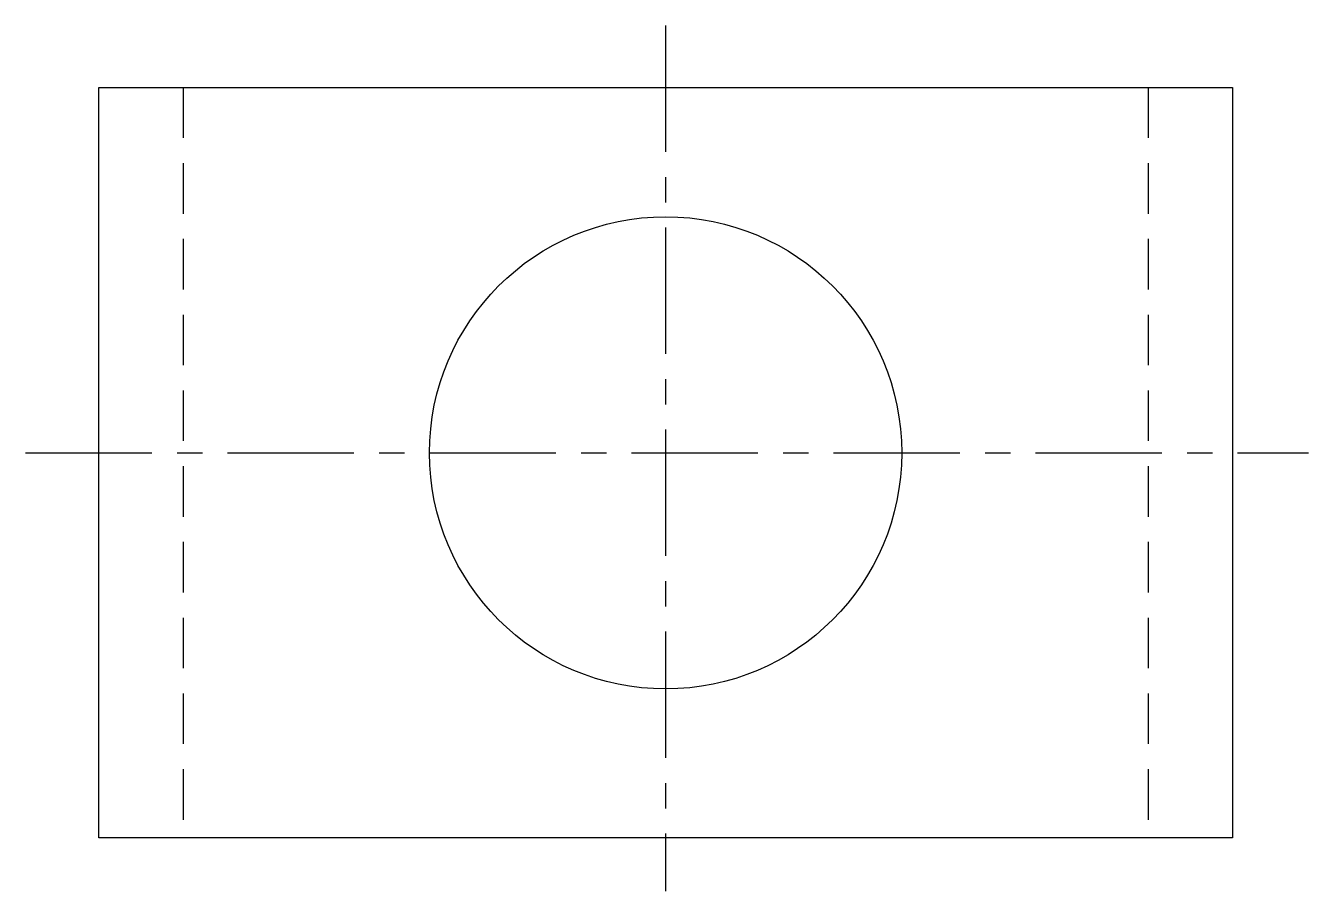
# Model space of a CAD drawing. Header units: millimetres. Extents: x 83 to 341, y 78 to 252.
import ezdxf

# ---------------------------------------------------------------- set-up
doc = ezdxf.new("R2010")
doc.units = ezdxf.units.MM
doc.linetypes.add('CENTER', pattern=[50.8, 31.75, -6.35, 6.35, -6.35])
doc.linetypes.add('DASHED', pattern=[19.05, 12.7, -6.35])
for name, color, linetype in [('点画线', 1, 'CENTER'), ('粗实线', 7, 'Continuous'), ('虚线', 2, 'DASHED')]:
    doc.layers.add(name, color=color, linetype=linetype)

msp = doc.modelspace()

# ---------------------------------------------------------------- linework, layer by layer
at = {"layer": '点画线', "ltscale": 0.8}
for p, q in [((211.36, 251.72), (211.36, 77.56)), ((82.61, 165.77), (340.68, 165.77))]:
    msp.add_line(p, q, dxfattribs=at)
at = {"layer": '粗实线'}
msp.add_lwpolyline([(97.33, 239.28), (325.4, 239.28), (325.4, 88.3), (97.33, 88.3)], close=True, dxfattribs=at)
msp.add_circle((211.36, 165.77), 47.5, dxfattribs=at)
at = {"layer": '虚线', "ltscale": 0.8}
for p, q in [((114.31, 239.28), (114.31, 88.3)), ((308.42, 239.28), (308.42, 88.3))]:
    msp.add_line(p, q, dxfattribs=at)

doc.saveas('drawing.dxf')
